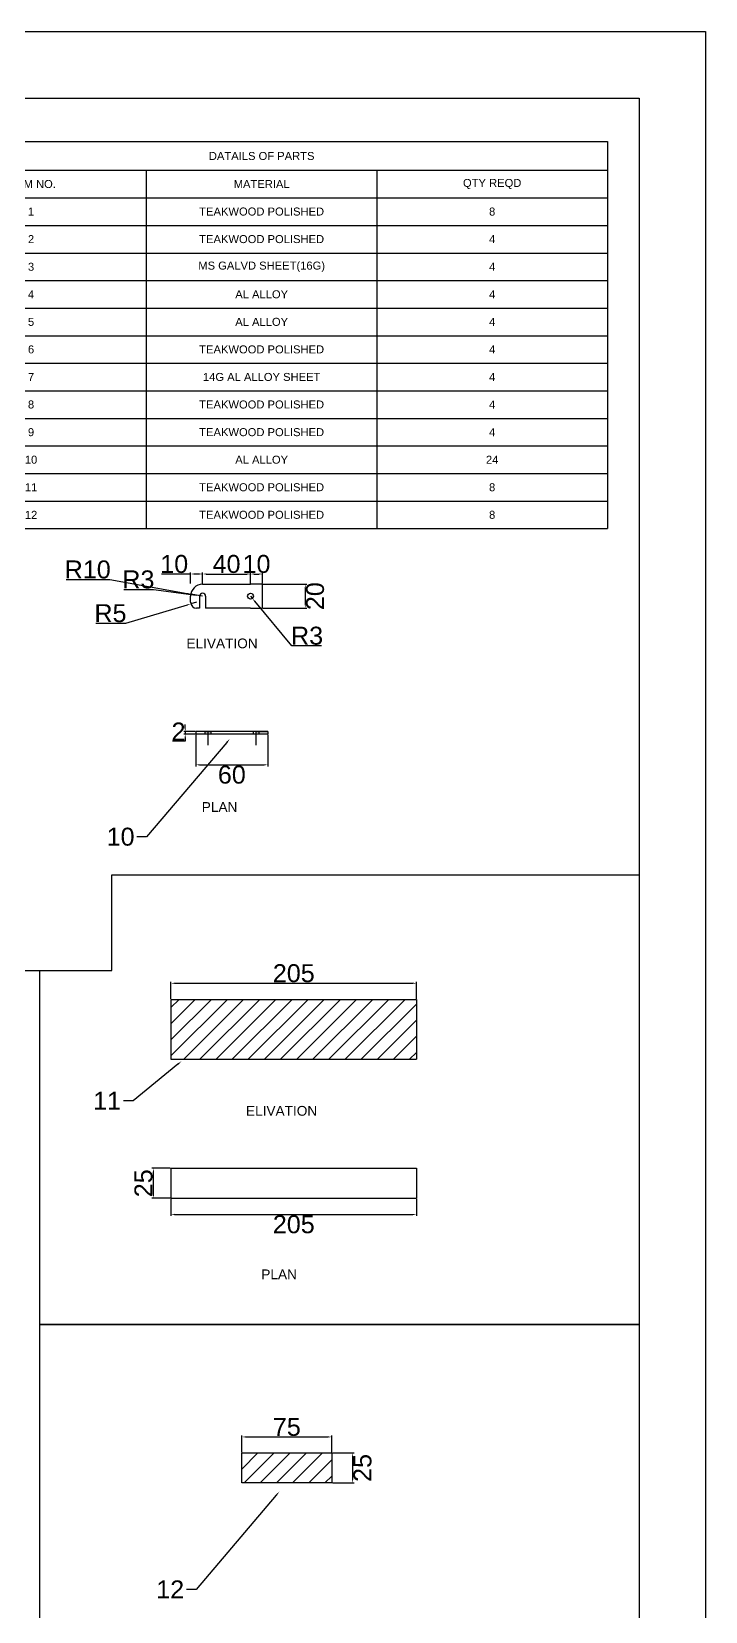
# Model space of a CAD drawing. Header units: millimetres. Extents: x -3009 to 55097, y -2803 to 5841.
# Drawn here: x 50974 to 51537, y -1005 to 314 of the extents above; entities that cross this region are included whole.
import ezdxf
from ezdxf import colors
from ezdxf.entities.mleader import LeaderData, LeaderLine
from ezdxf.math import Vec2, Vec3

# ---------------------------------------------------------------- set-up
doc = ezdxf.new("R2010")
doc.units = ezdxf.units.MM
for name, color, linetype in [('DIM', 10, 'Continuous'), ('HATCH 252', 7, 'Continuous'), ('SC', 5, 'Continuous')]:
    doc.layers.add(name, color=color, linetype=linetype)
doc.layers.add('PDF_PDF_PDF_NAME PLATE', color=230, linetype='Continuous', true_color=0xff007f)
doc.styles.get("Standard").update_dxf_attribs({"font": 'arial.ttf', "height": 15})
doc.dimstyles.new('DIM', dxfattribs={"dimtxt": 15, "dimasz": 3, "dimexe": 1.25, "dimexo": 0.625, "dimtad": 2, "dimtoh": 1, "dimdec": 0, "dimtxsty": 'Standard', "dimcen": 2.5, "dimclrd": 1, "dimclre": 4, "dimclrt": 1, "dimadec": 0, "dimazin": 0, "dimtfac": 1, "dimtdec": 0, "dimtmove": 0, "dimatfit": 3, "dimfxl": 1, "dimtfillclr": 4, "dimarcsym": 0})

# ---------------------------------------------------------------- blocks, each defined once
blk = doc.blocks.new('*T118')
at = {"layer": 'SC', "color": 0, "linetype": 'ByBlock', "lineweight": -2, "transparency": 16777216}
for p, q in [((0, 0), (577.3, 0)), ((0, 0), (0, -323.1)), ((577.3, 0), (577.3, -323.1)), ((0, -23.9), (577.3, -23.9)), ((192.4, -23.9), (192.4, -323.1)), ((384.9, -23.9), (384.9, -323.1)), ((0, -46.9), (577.3, -46.9)), ((0, -69.9), (577.3, -69.9)), ((0, -93), (577.3, -93)), ((0, -116), (577.3, -116)), ((0, -139), (577.3, -139)), ((0, -162), (577.3, -162)), ((0, -185), (577.3, -185)), ((0, -208), (577.3, -208)), ((0, -231.1), (577.3, -231.1)), ((0, -254.1), (577.3, -254.1)), ((0, -277.1), (577.3, -277.1)), ((0, -300.1), (577.3, -300.1)), ((0, -323.1), (577.3, -323.1))]:
    blk.add_line(p, q, dxfattribs=at)
at = {"layer": 'SC', "color": 0, "transparency": 16777216, "attachment_point": 5}
for s, insert, char_height, width in [('DATAILS OF PARTS', (288.7, -12), 6.681, 576.004), ('ITEM NO.', (96.2, -35.4), 6.68, 191.111), ('MATERIAL', (288.7, -35.4), 6.68, 191.111), ('QTY REQD', (481.1, -35.4), 6.68, 191.111), ('1', (96.2, -58.4), 6.68, 191.111), ('TEAKWOOD POLISHED', (288.7, -58.4), 6.681, 191.111), ('8', (481.1, -58.4), 6.68, 191.111), ('2', (96.2, -81.4), 6.68, 191.111), ('TEAKWOOD POLISHED', (288.7, -81.4), 6.681, 191.111), ('4', (481.1, -81.4), 6.68, 191.111), ('3', (96.2, -104.5), 6.68, 191.111), ('MS GALVD SHEET(16G)', (288.7, -104.5), 6.681, 191.111), ('4', (481.1, -104.5), 6.68, 191.111), ('4', (96.2, -127.5), 6.68, 191.111), ('AL ALLOY', (288.7, -127.5), 6.68, 191.111), ('4', (481.1, -127.5), 6.68, 191.111), ('5', (96.2, -150.5), 6.68, 191.111), ('AL ALLOY', (288.7, -150.5), 6.68, 191.111), ('4', (481.1, -150.5), 6.68, 191.111), ('6', (96.2, -173.5), 6.68, 191.111), ('TEAKWOOD POLISHED', (288.7, -173.5), 6.681, 191.111), ('4', (481.1, -173.5), 6.68, 191.111), ('7', (96.2, -196.5), 6.68, 191.111), ('14G AL ALLOY SHEET', (288.7, -196.5), 6.681, 191.111), ('4', (481.1, -196.5), 6.68, 191.111), ('8', (96.2, -219.5), 6.68, 191.111), ('TEAKWOOD POLISHED', (288.7, -219.5), 6.681, 191.111), ('4', (481.1, -219.5), 6.68, 191.111), ('9', (96.2, -242.6), 6.68, 191.111), ('TEAKWOOD POLISHED', (288.7, -242.6), 6.681, 191.111), ('4', (481.1, -242.6), 6.68, 191.111), ('10', (96.2, -265.6), 6.68, 191.111), ('AL ALLOY', (288.7, -265.6), 6.68, 191.111), ('24', (481.1, -265.6), 6.68, 191.111), ('11', (96.2, -288.6), 6.68, 191.111), ('TEAKWOOD POLISHED', (288.7, -288.6), 6.681, 191.111), ('8', (481.1, -288.6), 6.68, 191.111), ('12', (96.2, -311.6), 6.68, 191.111), ('TEAKWOOD POLISHED', (288.7, -311.6), 6.681, 191.111), ('8', (481.1, -311.6), 6.68, 191.111)]:
    blk.add_mtext(s, dxfattribs=dict(at, insert=insert, char_height=char_height, width=width))
blk = doc.blocks.new('*D324')
at = {"layer": 'Defpoints', "color": 0, "transparency": 16777216}
for p in [(51107.1, -138.9), (51107.1, -147.4), (51117.1, -147.4)]:
    blk.add_point(p, dxfattribs=at)
at = {"layer": 'DIM', "color": 1, "lineweight": -2, "transparency": 16777216}
for p, q in [((51107.1, -138.9), (51082.8, -138.9)), ((51114.1, -138.9), (51110.1, -138.9))]:
    blk.add_line(p, q, dxfattribs=at)
at = {"layer": 'DIM', "color": 4, "lineweight": -2, "transparency": 16777216}
for p, q in [((51107.1, -146.7), (51107.1, -137.6)), ((51117.1, -146.7), (51117.1, -137.6))]:
    blk.add_line(p, q, dxfattribs=at)
at = {"layer": 'DIM', "color": 1, "transparency": 16777216}
for points in [[(51110.1, -138.4), (51110.1, -139.4), (51107.1, -138.9)], [(51114.1, -138.4), (51114.1, -139.4), (51117.1, -138.9)]]:
    blk.add_solid(points, dxfattribs=at)
at = {"layer": 'DIM', "color": 1, "transparency": 16777216, "insert": (51093.4, -130.6), "char_height": 15, "attachment_point": 5}
blk.add_mtext('10', dxfattribs=at)
blk = doc.blocks.new('*D325')
at = {"layer": 'Defpoints', "color": 0, "transparency": 16777216}
for p in [(51157.1, -138.9), (51117.1, -147.4), (51157.1, -147.4)]:
    blk.add_point(p, dxfattribs=at)
at = {"layer": 'DIM', "color": 4, "lineweight": -2, "transparency": 16777216}
for p, q in [((51117.1, -146.7), (51117.1, -137.6)), ((51157.1, -146.7), (51157.1, -137.6))]:
    blk.add_line(p, q, dxfattribs=at)
at = {"layer": 'DIM', "color": 1, "lineweight": -2, "transparency": 16777216}
blk.add_line((51120.1, -138.9), (51154.1, -138.9), dxfattribs=at)
at = {"layer": 'DIM', "color": 1, "transparency": 16777216}
for points in [[(51120.1, -138.4), (51120.1, -139.4), (51117.1, -138.9)], [(51154.1, -138.4), (51154.1, -139.4), (51157.1, -138.9)]]:
    blk.add_solid(points, dxfattribs=at)
at = {"layer": 'DIM', "color": 1, "transparency": 16777216, "insert": (51137.1, -130.6), "char_height": 15, "attachment_point": 5}
blk.add_mtext('40', dxfattribs=at)
blk = doc.blocks.new('*D326')
at = {"layer": 'Defpoints', "color": 0, "transparency": 16777216}
for p in [(51167.1, -138.9), (51157.1, -147.4), (51167.1, -147.4)]:
    blk.add_point(p, dxfattribs=at)
at = {"layer": 'DIM', "color": 4, "lineweight": -2, "transparency": 16777216}
for p, q in [((51157.1, -146.7), (51157.1, -137.6)), ((51167.1, -146.7), (51167.1, -137.6))]:
    blk.add_line(p, q, dxfattribs=at)
at = {"layer": 'DIM', "color": 1, "lineweight": -2, "transparency": 16777216}
blk.add_line((51160.1, -138.9), (51164.1, -138.9), dxfattribs=at)
at = {"layer": 'DIM', "color": 1, "transparency": 16777216}
for points in [[(51160.1, -138.4), (51160.1, -139.4), (51157.1, -138.9)], [(51164.1, -138.4), (51164.1, -139.4), (51167.1, -138.9)]]:
    blk.add_solid(points, dxfattribs=at)
at = {"layer": 'DIM', "color": 1, "transparency": 16777216, "insert": (51162.1, -130.6), "char_height": 15, "attachment_point": 5}
blk.add_mtext('10', dxfattribs=at)
blk = doc.blocks.new('*D327')
at = {"layer": 'Defpoints', "color": 0, "transparency": 16777216}
for p in [(51167.1, -147.4), (51167.1, -167.4), (51202.8, -167.4)]:
    blk.add_point(p, dxfattribs=at)
at = {"layer": 'DIM', "color": 4, "lineweight": -2, "transparency": 16777216}
for p, q in [((51167.7, -147.4), (51204, -147.4)), ((51167.7, -167.4), (51204, -167.4))]:
    blk.add_line(p, q, dxfattribs=at)
at = {"layer": 'DIM', "color": 1, "lineweight": -2, "transparency": 16777216}
blk.add_line((51202.8, -150.4), (51202.8, -164.4), dxfattribs=at)
at = {"layer": 'DIM', "color": 1, "transparency": 16777216}
for points in [[(51202.3, -150.4), (51203.3, -150.4), (51202.8, -147.4)], [(51202.3, -164.4), (51203.3, -164.4), (51202.8, -167.4)]]:
    blk.add_solid(points, dxfattribs=at)
at = {"layer": 'DIM', "color": 1, "transparency": 16777216, "insert": (51211, -157.4), "char_height": 15, "attachment_point": 5, "rotation": 90}
blk.add_mtext('20', dxfattribs=at)
blk = doc.blocks.new('*D328')
at = {"layer": 'Defpoints', "color": 0, "transparency": 16777216}
for p in [(51111.5, -272.5), (51171.5, -272.5), (51171.5, -298.2)]:
    blk.add_point(p, dxfattribs=at)
at = {"layer": 'DIM', "color": 4, "lineweight": -2, "transparency": 16777216}
for p, q in [((51111.5, -273.1), (51111.5, -299.5)), ((51171.5, -273.1), (51171.5, -299.5))]:
    blk.add_line(p, q, dxfattribs=at)
at = {"layer": 'DIM', "color": 1, "lineweight": -2, "transparency": 16777216}
blk.add_line((51114.5, -298.2), (51168.5, -298.2), dxfattribs=at)
at = {"layer": 'DIM', "color": 1, "transparency": 16777216}
for points in [[(51114.5, -297.7), (51114.5, -298.7), (51111.5, -298.2)], [(51168.5, -297.7), (51168.5, -298.7), (51171.5, -298.2)]]:
    blk.add_solid(points, dxfattribs=at)
at = {"layer": 'DIM', "color": 1, "transparency": 16777216, "insert": (51141.5, -306.5), "char_height": 15, "attachment_point": 5}
blk.add_mtext('60', dxfattribs=at)
blk = doc.blocks.new('*D329')
at = {"layer": 'Defpoints', "color": 0, "transparency": 16777216}
for p in [(51102.6, -272.5), (51111.5, -270.5), (51111.5, -272.5)]:
    blk.add_point(p, dxfattribs=at)
at = {"layer": 'DIM', "color": 4, "lineweight": -2, "transparency": 16777216}
for p, q in [((51110.9, -270.5), (51101.3, -270.5)), ((51110.9, -272.5), (51101.3, -272.5))]:
    blk.add_line(p, q, dxfattribs=at)
at = {"layer": 'DIM', "color": 1, "lineweight": -2, "transparency": 16777216}
for p, q in [((51102.6, -267.5), (51102.6, -264.5)), ((51102.6, -270.5), (51102.6, -272.5)), ((51102.6, -275.5), (51102.6, -278.5)), ((51102.6, -278.5), (51092, -278.5))]:
    blk.add_line(p, q, dxfattribs=at)
at = {"layer": 'DIM', "color": 1, "transparency": 16777216}
for points in [[(51102.1, -267.5), (51103.1, -267.5), (51102.6, -270.5)], [(51102.1, -275.5), (51103.1, -275.5), (51102.6, -272.5)]]:
    blk.add_solid(points, dxfattribs=at)
at = {"layer": 'DIM', "color": 1, "transparency": 16777216, "insert": (51097, -270.4), "char_height": 15, "attachment_point": 5}
blk.add_mtext('2', dxfattribs=at)
blk = doc.blocks.new('*D320')
at = {"layer": 'Defpoints', "color": 0, "transparency": 16777216}
for p in [(51157.1, -157.4), (51158.7, -159.3)]:
    blk.add_point(p, dxfattribs=at)
at = {"layer": 'DIM', "color": 1, "lineweight": -2, "transparency": 16777216}
for p, q in [((51157.1, -157.4), (51158.7, -159.3)), ((51191.6, -198.8), (51160.6, -161.6)), ((51216.4, -198.8), (51191.6, -198.8))]:
    blk.add_line(p, q, dxfattribs=at)
at = {"layer": 'DIM', "color": 1, "transparency": 16777216}
blk.add_solid([(51161, -161.3), (51160.2, -161.9), (51158.7, -159.3)], dxfattribs=at)
at = {"layer": 'DIM', "color": 1, "transparency": 16777216, "insert": (51204.3, -190.5), "char_height": 15, "attachment_point": 5}
blk.add_mtext('R3', dxfattribs=at)
blk = doc.blocks.new('*D321')
at = {"layer": 'Defpoints', "color": 0, "transparency": 16777216}
for p in [(51114.6, -157), (51117.1, -157.4)]:
    blk.add_point(p, dxfattribs=at)
at = {"layer": 'DIM', "color": 1, "lineweight": -2, "transparency": 16777216}
for p, q in [((51051.4, -151.8), (51076.2, -151.8)), ((51076.2, -151.8), (51111.6, -156.6)), ((51117.1, -157.4), (51114.6, -157))]:
    blk.add_line(p, q, dxfattribs=at)
at = {"layer": 'DIM', "color": 1, "transparency": 16777216}
blk.add_solid([(51111.7, -156.1), (51111.5, -157.1), (51114.6, -157)], dxfattribs=at)
at = {"layer": 'DIM', "color": 1, "transparency": 16777216, "insert": (51063.5, -143.5), "char_height": 15, "attachment_point": 5}
blk.add_mtext('R3', dxfattribs=at)
blk = doc.blocks.new('*D322')
at = {"layer": 'Defpoints', "color": 0, "transparency": 16777216}
for p in [(51107.3, -163.8), (51112.1, -162.4)]:
    blk.add_point(p, dxfattribs=at)
at = {"layer": 'DIM', "color": 1, "lineweight": -2, "transparency": 16777216}
for p, q in [((51053, -180), (51104.4, -164.6)), ((51112.1, -162.4), (51107.3, -163.8)), ((51028.1, -180), (51053, -180))]:
    blk.add_line(p, q, dxfattribs=at)
at = {"layer": 'DIM', "color": 1, "transparency": 16777216}
blk.add_solid([(51104.2, -164.2), (51104.5, -165.1), (51107.3, -163.8)], dxfattribs=at)
at = {"layer": 'DIM', "color": 1, "transparency": 16777216, "insert": (51040.2, -171.7), "char_height": 15, "attachment_point": 5}
blk.add_mtext('R5', dxfattribs=at)
blk = doc.blocks.new('*D323')
at = {"layer": 'Defpoints', "color": 0, "transparency": 16777216}
for p in [(51107.2, -155.6), (51117.1, -157.4)]:
    blk.add_point(p, dxfattribs=at)
at = {"layer": 'DIM', "color": 1, "lineweight": -2, "transparency": 16777216}
for p, q in [((51003.3, -143.5), (51039.7, -143.5)), ((51039.7, -143.5), (51104.3, -155.1)), ((51117.1, -157.4), (51107.2, -155.6))]:
    blk.add_line(p, q, dxfattribs=at)
at = {"layer": 'DIM', "color": 1, "transparency": 16777216}
blk.add_solid([(51104.3, -154.6), (51104.2, -155.5), (51107.2, -155.6)], dxfattribs=at)
at = {"layer": 'DIM', "color": 1, "transparency": 16777216, "insert": (51021.2, -135.2), "char_height": 15, "attachment_point": 5}
blk.add_mtext('R10', dxfattribs=at)
blk = doc.blocks.new('*D330')
at = {"layer": 'Defpoints', "color": 0, "transparency": 16777216}
for p in [(51295.7, -480.6), (51090.7, -494.1), (51295.7, -494.1)]:
    blk.add_point(p, dxfattribs=at)
at = {"layer": 'DIM', "color": 4, "lineweight": -2, "transparency": 16777216}
for p, q in [((51090.7, -493.5), (51090.7, -479.3)), ((51295.7, -493.5), (51295.7, -479.3))]:
    blk.add_line(p, q, dxfattribs=at)
at = {"layer": 'DIM', "color": 1, "lineweight": -2, "transparency": 16777216}
blk.add_line((51093.7, -480.6), (51292.7, -480.6), dxfattribs=at)
at = {"layer": 'DIM', "color": 1, "transparency": 16777216}
for points in [[(51093.7, -480.1), (51093.7, -481.1), (51090.7, -480.6)], [(51292.7, -480.1), (51292.7, -481.1), (51295.7, -480.6)]]:
    blk.add_solid(points, dxfattribs=at)
at = {"layer": 'DIM', "color": 1, "transparency": 16777216, "insert": (51193.2, -472.3), "char_height": 15, "attachment_point": 5}
blk.add_mtext('205', dxfattribs=at)
blk = doc.blocks.new('*D331')
at = {"layer": 'Defpoints', "color": 0, "transparency": 16777216}
for p in [(51224.9, -859.4), (51149.9, -872.8), (51224.9, -872.8)]:
    blk.add_point(p, dxfattribs=at)
at = {"layer": 'DIM', "color": 4, "lineweight": -2, "transparency": 16777216}
for p, q in [((51149.9, -872.2), (51149.9, -858.1)), ((51224.9, -872.2), (51224.9, -858.1))]:
    blk.add_line(p, q, dxfattribs=at)
at = {"layer": 'DIM', "color": 1, "lineweight": -2, "transparency": 16777216}
blk.add_line((51152.9, -859.4), (51221.9, -859.4), dxfattribs=at)
at = {"layer": 'DIM', "color": 1, "transparency": 16777216}
for points in [[(51152.9, -858.9), (51152.9, -859.9), (51149.9, -859.4)], [(51221.9, -858.9), (51221.9, -859.9), (51224.9, -859.4)]]:
    blk.add_solid(points, dxfattribs=at)
at = {"layer": 'DIM', "color": 1, "transparency": 16777216, "insert": (51187.4, -851.1), "char_height": 15, "attachment_point": 5}
blk.add_mtext('75', dxfattribs=at)
blk = doc.blocks.new('*D332')
at = {"layer": 'Defpoints', "color": 0, "transparency": 16777216}
for p in [(51224.9, -872.8), (51224.9, -897.8), (51242.3, -897.8)]:
    blk.add_point(p, dxfattribs=at)
at = {"layer": 'DIM', "color": 4, "lineweight": -2, "transparency": 16777216}
for p, q in [((51225.5, -872.8), (51243.6, -872.8)), ((51225.5, -897.8), (51243.6, -897.8))]:
    blk.add_line(p, q, dxfattribs=at)
at = {"layer": 'DIM', "color": 1, "lineweight": -2, "transparency": 16777216}
blk.add_line((51242.3, -875.8), (51242.3, -894.8), dxfattribs=at)
at = {"layer": 'DIM', "color": 1, "transparency": 16777216}
for points in [[(51241.8, -875.8), (51242.8, -875.8), (51242.3, -872.8)], [(51241.8, -894.8), (51242.8, -894.8), (51242.3, -897.8)]]:
    blk.add_solid(points, dxfattribs=at)
at = {"layer": 'DIM', "color": 1, "transparency": 16777216, "insert": (51250.6, -885.3), "char_height": 15, "attachment_point": 5, "rotation": 90}
blk.add_mtext('25', dxfattribs=at)
blk = doc.blocks.new('*D333')
at = {"layer": 'Defpoints', "color": 0, "transparency": 16777216}
for p in [(51076.1, -635.1), (51090.7, -635.1), (51090.7, -660.1)]:
    blk.add_point(p, dxfattribs=at)
at = {"layer": 'DIM', "color": 4, "lineweight": -2, "transparency": 16777216}
for p, q in [((51090.1, -635.1), (51074.8, -635.1)), ((51090.1, -660.1), (51074.8, -660.1))]:
    blk.add_line(p, q, dxfattribs=at)
at = {"layer": 'DIM', "color": 1, "lineweight": -2, "transparency": 16777216}
blk.add_line((51076.1, -657.1), (51076.1, -638.1), dxfattribs=at)
at = {"layer": 'DIM', "color": 1, "transparency": 16777216}
for points in [[(51075.6, -638.1), (51076.6, -638.1), (51076.1, -635.1)], [(51075.6, -657.1), (51076.6, -657.1), (51076.1, -660.1)]]:
    blk.add_solid(points, dxfattribs=at)
at = {"layer": 'DIM', "color": 1, "transparency": 16777216, "insert": (51067.8, -647.6), "char_height": 15, "attachment_point": 5, "rotation": 90}
blk.add_mtext('25', dxfattribs=at)
blk = doc.blocks.new('*D334')
at = {"layer": 'Defpoints', "color": 0, "transparency": 16777216}
for p in [(51090.7, -660.1), (51295.7, -660.1), (51295.7, -673.6)]:
    blk.add_point(p, dxfattribs=at)
at = {"layer": 'DIM', "color": 4, "lineweight": -2, "transparency": 16777216}
for p, q in [((51090.7, -660.7), (51090.7, -674.9)), ((51295.7, -660.7), (51295.7, -674.9))]:
    blk.add_line(p, q, dxfattribs=at)
at = {"layer": 'DIM', "color": 1, "lineweight": -2, "transparency": 16777216}
blk.add_line((51093.7, -673.6), (51292.7, -673.6), dxfattribs=at)
at = {"layer": 'DIM', "color": 1, "transparency": 16777216}
for points in [[(51093.7, -673.1), (51093.7, -674.1), (51090.7, -673.6)], [(51292.7, -673.1), (51292.7, -674.1), (51295.7, -673.6)]]:
    blk.add_solid(points, dxfattribs=at)
at = {"layer": 'DIM', "color": 1, "transparency": 16777216, "insert": (51193.2, -681.9), "char_height": 15, "attachment_point": 5}
blk.add_mtext('205', dxfattribs=at)

msp = doc.modelspace()

# ---------------------------------------------------------------- hatches: boundary and pattern name
at = {"layer": 'HATCH 252'}
h = msp.add_hatch(dxfattribs=at)
h.set_pattern_fill('ANSI31', color=256, scale=3)
h.paths.add_polyline_path([(51295.7, -494.1), (51090.7, -494.1), (51090.7, -544.1), (51295.7, -544.1)])
h.paths.add_polyline_path([(51224.9, -872.8), (51149.9, -872.8), (51149.9, -897.8), (51224.9, -897.8)])

# ---------------------------------------------------------------- linework, layer by layer
for p, q in [((51107.1, -162.4), (51107.1, -157.4)), ((51114.6, -157.4), (51114.6, -167.4)), ((51117.1, -147.4), (51157.1, -147.4)), ((51119.6, -157.4), (51119.6, -167.4)), ((51167.1, -147.4), (51157.1, -147.4)), ((51167.1, -167.4), (51167.1, -147.4)), ((51114.6, -167.4), (51112.1, -167.4)), ((51157.1, -167.4), (51119.6, -167.4)), ((51157.1, -167.4), (51167.1, -167.4)), ((51171.5, -270.5), (51111.5, -270.5)), ((51111.5, -270.5), (51111.5, -272.5)), ((51171.5, -272.5), (51111.5, -272.5)), ((51119, -270.5), (51119, -272.5)), ((51119, -270.5), (51124, -270.5)), ((51121.5, -270.5), (51121.5, -281.7)), ((51124, -270.5), (51124, -272.5)), ((51159.2, -270.5), (51159.2, -272.5)), ((51161.5, -270.5), (51171.5, -270.5)), ((51161.5, -270.5), (51161.5, -281.7)), ((51164.1, -270.5), (51164.1, -272.5)), ((51171.5, -270.5), (51171.5, -272.5)), ((51481.5, -390), (51481.5, -390)), ((51090.7, -494.1), (51295.7, -494.1)), ((51090.7, -494.1), (51090.7, -544.1)), ((51295.7, -494.1), (51295.7, -544.1)), ((51090.7, -544.1), (51295.7, -544.1)), ((51090.7, -635.1), (51295.7, -635.1)), ((51090.7, -635.1), (51090.7, -660.1)), ((51295.7, -635.1), (51295.7, -660.1)), ((51090.7, -660.1), (51295.7, -660.1)), ((50981, -765.6), (51481.5, -765.6)), ((51149.9, -872.8), (51224.9, -872.8)), ((51149.9, -897.8), (51149.9, -872.8)), ((51224.9, -872.8), (51224.9, -897.8)), ((51224.9, -897.8), (51149.9, -897.8))]:
    msp.add_line(p, q)
at = {"color": 252, "true_color": 0x939598}
for p, q in [((51041.2, -470), (51041.2, -390)), ((51041.2, -390), (51481.5, -390)), ((50208.8, -470), (51041.2, -470)), ((50981, -470), (50981, -765.6)), ((51481.5, -765.6), (50981, -765.6)), ((50981, -765.6), (50981, -1277.1))]:
    msp.add_line(p, q, dxfattribs=at)
msp.add_circle((51157.1, -157.4), 2.5)
for centre, radius, start, end in [((51117.1, -157.4), 10, 90, 180), ((51117.1, -157.4), 2.5, 0, 180), ((51112.1, -162.4), 5, 180, 270)]:
    msp.add_arc(centre, radius, start, end)
at = {"layer": 'PDF_PDF_PDF_NAME PLATE', "lineweight": 25}
for p, q in [((48607, 314), (51536.8, 314)), ((51536.8, 314), (51536.8, -1701.4)), ((48662.6, 258.3), (51481.5, 258.3)), ((51481.5, 258.3), (51481.5, -1627.7))]:
    msp.add_line(p, q, dxfattribs=at)

# ---------------------------------------------------------------- block references
msp.add_blockref('*T118', (50877.7, 222.1))

# ---------------------------------------------------------------- texts
for s, p in [('ELIVATION', (51103.6, -200.9)), ('PLAN', (51116.4, -337.5)), ('ELIVATION', (51153.3, -591.2)), ('PLAN', (51166.1, -727.7))]:
    msp.add_text(s, height=8.15).set_placement(p)

# ---------------------------------------------------------------- dimensions: what is measured, and where the dimension line sits
at = {"layer": 'DIM'}
for center, mpoint, picture, middle in [((51117.1, -157.4), (51107.2, -155.6), '*D323', (51039.7, -143.5)), ((51117.052, -157.35), (51114.5751, -157.0115), '*D321', (51076.2243, -151.7707)), ((51157.1, -157.4), (51158.7, -159.3), '*D320', (51204.3, -198.8)), ((51112.1, -162.4), (51107.3, -163.8), '*D322', (51040.2, -180))]:
    dim = msp.add_radius_dim(center=center, mpoint=mpoint, dimstyle='DIM', dxfattribs=at)
    dim.commit()
    dim.dimension.update_dxf_attribs({"geometry": picture, "text_midpoint": middle, "dimtype": 164})
for base, p1, p2, picture, middle in [((51107.1, -138.9), (51117.1, -147.4), (51107.1, -147.4), '*D324', (51093.4, -130.6)), ((51157.1, -138.9), (51117.1, -147.4), (51157.1, -147.4), '*D325', (51137.1, -130.6)), ((51171.5, -298.2), (51111.5, -272.5), (51171.5, -272.5), '*D328', (51141.5, -306.5)), ((51295.7, -480.6), (51090.7, -494.1), (51295.7, -494.1), '*D330', (51193.2, -472.3)), ((51295.7, -673.6), (51090.7, -660.1), (51295.7, -660.1), '*D334', (51193.2, -681.9)), ((51224.9, -859.4), (51149.9, -872.8), (51224.9, -872.8), '*D331', (51187.4, -851.1))]:
    dim = msp.add_linear_dim(base=base, p1=p1, p2=p2, dimstyle='DIM', dxfattribs=at)
    dim.commit()
    dim.dimension.update_dxf_attribs({"geometry": picture, "text_midpoint": middle})
dim = msp.add_linear_dim(base=(51167.1, -138.9), p1=(51157.1, -147.4), p2=(51167.1, -147.4), dimstyle='DIM', dxfattribs=at)
dim.commit()
dim.dimension.update_dxf_attribs({"geometry": '*D326', "text_midpoint": (51162.1, -138.9), "dimtype": 160})
dim = msp.add_linear_dim(base=(51202.8, -167.4), p1=(51167.1, -147.4), p2=(51167.1, -167.4), angle=90, dimstyle='DIM', dxfattribs=at)
dim.commit()
dim.dimension.update_dxf_attribs({"geometry": '*D327', "text_midpoint": (51202.8, -157.4), "dimtype": 160})
for base, p1, p2, picture, middle in [((51102.6, -272.5), (51111.5, -270.5), (51111.5, -272.5), '*D329', (51097, -270.4)), ((51076.1, -635.1), (51090.7, -660.1), (51090.7, -635.1), '*D333', (51067.8, -647.6)), ((51242.3, -897.8), (51224.9, -872.8), (51224.9, -897.8), '*D332', (51250.6, -885.3))]:
    dim = msp.add_linear_dim(base=base, p1=p1, p2=p2, angle=90, dimstyle='DIM', dxfattribs=at)
    dim.commit()
    dim.dimension.update_dxf_attribs({"geometry": picture, "text_midpoint": middle})

# ---------------------------------------------------------------- leaders
ml = msp.add_multileader_mtext('Standard')
ml.set_content('10', color=256)
ml.set_leader_properties()
ml.build(insert=Vec2(0, 0))
ctx = ml.context
ctx.base_point, ctx.char_height, ctx.plane_origin = Vec3(51038.2, -358.4), 15, Vec3(51139.8, -276.6)
ctx.text_align_type = 2
notes = []
notes.append((ctx, [(0, (1, 1, 0), (51070.3, -358.4), (-1, 0), 8, [(0, [(51139.8, -276.6)], 0, [])])]))
ctx.mtext.insert, ctx.mtext.alignment, ctx.mtext.flow_direction = Vec3(51060.3, -350.7), 3, 5
ml = msp.add_multileader_mtext('Standard')
ml.set_content('11', color=256)
ml.set_leader_properties()
ml.build(insert=Vec2(0, 0))
ctx = ml.context
ctx.base_point, ctx.char_height, ctx.plane_origin = Vec3(51029.8, -578.7), 15, Vec3(51099.5, -545.7)
ctx.text_align_type = 2
notes.append((ctx, [(0, (1, 1, 0), (51059, -578.7), (-1, 0), 8, [(0, [(51099.5, -545.7)], 0, [])])]))
ctx.mtext.insert, ctx.mtext.alignment, ctx.mtext.flow_direction = Vec3(51049, -571.2), 3, 5
ml = msp.add_multileader_mtext('Standard')
ml.set_content('12', color=256)
ml.set_leader_properties()
ml.build(insert=Vec2(0, 0))
ctx = ml.context
ctx.base_point, ctx.char_height, ctx.plane_origin = Vec3(51079.7, -986.7), 15, Vec3(51181.2, -905)
ctx.text_align_type = 2
notes.append((ctx, [(0, (1, 1, 0), (51111.7, -986.7), (-1, 0), 8, [(0, [(51181.2, -905)], 0, [])])]))
ctx.mtext.insert, ctx.mtext.alignment, ctx.mtext.flow_direction = Vec3(51101.7, -979.2), 3, 5
for ctx, leaders in notes:
    for number, flags, end, landing, length, lines in leaders:
        leader = LeaderData()
        leader.index, (leader.has_last_leader_line, leader.has_dogleg_vector, leader.attachment_direction) = number, flags
        leader.last_leader_point, leader.dogleg_vector, leader.dogleg_length = Vec3(end), Vec3(landing), length
        for number, points, colour, breaks in lines:
            line = LeaderLine()
            line.index, line.vertices, line.color, line.breaks = number, Vec3.list(points), colors.encode_raw_color(colour), breaks
            leader.lines.append(line)
        ctx.leaders.append(leader)

doc.saveas('drawing.dxf')
